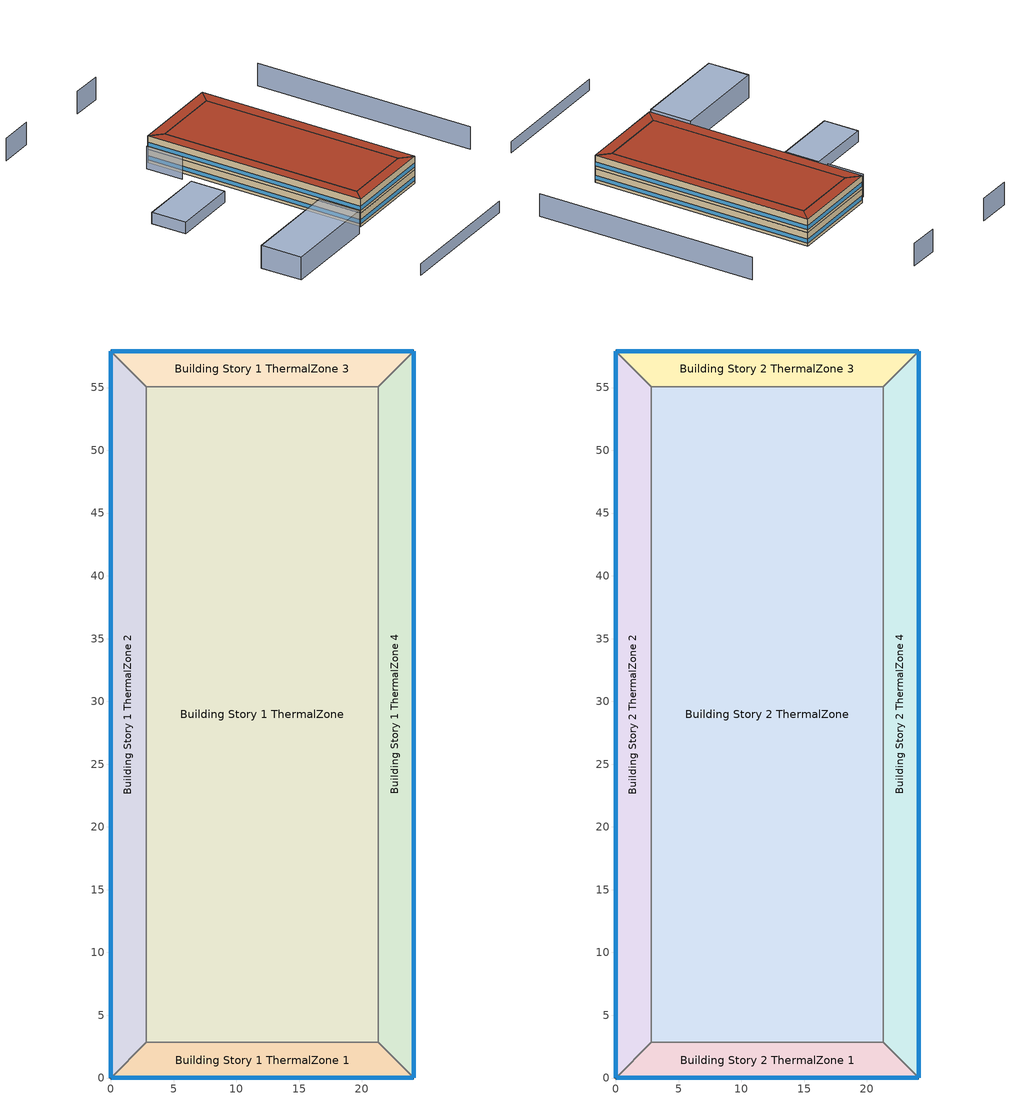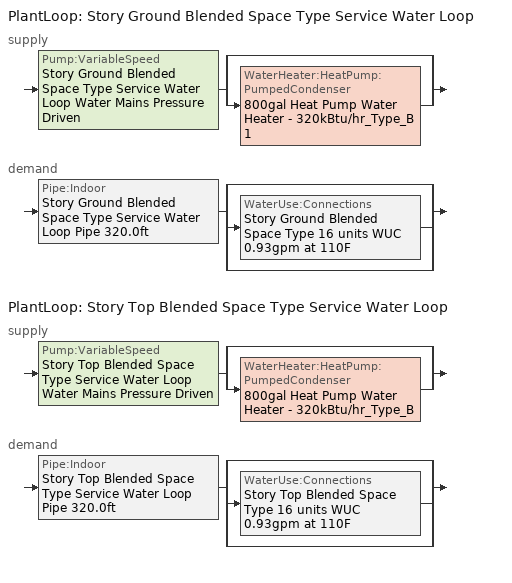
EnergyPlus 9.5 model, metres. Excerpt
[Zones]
Building Story 1 ThermalZone
 floor ground (DEER Carpeted 6in Slab Floor): 21.29,2.83 2.83,2.83 2.83,55.08 21.29,55.08 z0
 wall adiabatic (Typical Interior Wall): 2.83,2.83 21.29,2.83 21.29,55.08 2.83,55.08 2.83,2.83 z0:3.6
 ceiling adiabatic (DEER Carpeted 6in Slab Floor): 21.29,55.08 2.83,55.08 2.83,2.83 21.29,2.83 z3.6
Building Story 1 ThermalZone 1
 floor ground (DEER Carpeted 6in Slab Floor): 24.12,0 0,0 2.83,2.83 21.29,2.83 z0
 wall outside (DEER HiRiseResHtlMtl Exterior Metal Framed Wall R-7.92): 0,0 24.12,0 z0:3.6
 wall adiabatic (Typical Interior Wall): 24.12,0 21.29,2.83 2.83,2.83 0,0 z0:3.6
 window (DEER Metal Framed Window U-1.23 SHGC 0.82): 0.03,0 24.09,0 z0.76:1.84
 ceiling adiabatic (DEER Carpeted 6in Slab Floor): 21.29,2.83 2.83,2.83 0,0 24.12,0 z3.6
Building Story 1 ThermalZone 2
 floor ground (DEER Carpeted 6in Slab Floor): 0,0 0,57.91 2.83,55.08 2.83,2.83 z0
 wall outside (DEER HiRiseResHtlMtl Exterior Metal Framed Wall R-7.92): 0,57.91 0,0 z0:3.6
 wall adiabatic (Typical Interior Wall): 0,0 2.83,2.83 2.83,55.08 0,57.91 z0:3.6
 window (DEER Metal Framed Window U-1.23 SHGC 0.82): 0,57.88 0,0.03 z0.76:1.84
 ceiling adiabatic (DEER Carpeted 6in Slab Floor): 2.83,2.83 2.83,55.08 0,57.91 0,0 z3.6
Building Story 1 ThermalZone 3
 floor ground (DEER Carpeted 6in Slab Floor): 0,57.91 24.12,57.91 21.29,55.08 2.83,55.08 z0
 wall outside (DEER HiRiseResHtlMtl Exterior Metal Framed Wall R-7.92): 24.12,57.91 0,57.91 z0:3.6
 wall adiabatic (Typical Interior Wall): 0,57.91 2.83,55.08 21.29,55.08 24.12,57.91 z0:3.6
 window (DEER Metal Framed Window U-1.23 SHGC 0.82): 24.09,57.91 0.03,57.91 z0.76:1.84
 ceiling adiabatic (DEER Carpeted 6in Slab Floor): 2.83,55.08 21.29,55.08 24.12,57.91 0,57.91 z3.6
Building Story 1 ThermalZone 4
 floor ground (DEER Carpeted 6in Slab Floor): 24.12,57.91 24.12,0 21.29,2.83 21.29,55.08 z0
 wall outside (DEER HiRiseResHtlMtl Exterior Metal Framed Wall R-7.92): 24.12,0 24.12,57.91 z0:3.6
 wall adiabatic (Typical Interior Wall): 24.12,57.91 21.29,55.08 21.29,2.83 24.12,0 z0:3.6
 window (DEER Metal Framed Window U-1.23 SHGC 0.82): 24.12,0.03 24.12,57.88 z0.76:1.84
 ceiling adiabatic (DEER Carpeted 6in Slab Floor): 21.29,55.08 21.29,2.83 24.12,0 24.12,57.91 z3.6
Building Story 2 ThermalZone
 floor adiabatic (DEER Carpeted 6in Slab Floor): 21.29,2.83 2.83,2.83 2.83,55.08 21.29,55.08 z3.6
 wall adiabatic (Typical Interior Wall): 2.83,2.83 21.29,2.83 21.29,55.08 2.83,55.08 2.83,2.83 z3.6:7.2
 roof outside (DEER HiRiseResHtlMtl Exterior Mass Roof R-15.17): 21.29,55.08 2.83,55.08 2.83,2.83 21.29,2.83 z7.2
Building Story 2 ThermalZone 1
 floor adiabatic (DEER Carpeted 6in Slab Floor): 24.12,0 0,0 2.83,2.83 21.29,2.83 z3.6
 wall outside (DEER HiRiseResHtlMtl Exterior Metal Framed Wall R-7.92): 0,0 24.12,0 z3.6:7.2
 wall adiabatic (Typical Interior Wall): 24.12,0 21.29,2.83 2.83,2.83 0,0 z3.6:7.2
 window (DEER Metal Framed Window U-1.23 SHGC 0.82): 0.03,0 24.09,0 z4.36:5.44
 roof outside (DEER HiRiseResHtlMtl Exterior Mass Roof R-15.17): 21.29,2.83 2.83,2.83 0,0 24.12,0 z7.2
Building Story 2 ThermalZone 2
 floor adiabatic (DEER Carpeted 6in Slab Floor): 0,0 0,57.91 2.83,55.08 2.83,2.83 z3.6
 wall outside (DEER HiRiseResHtlMtl Exterior Metal Framed Wall R-7.92): 0,57.91 0,0 z3.6:7.2
 wall adiabatic (Typical Interior Wall): 0,0 2.83,2.83 2.83,55.08 0,57.91 z3.6:7.2
 window (DEER Metal Framed Window U-1.23 SHGC 0.82): 0,57.88 0,0.03 z4.36:5.44
 roof outside (DEER HiRiseResHtlMtl Exterior Mass Roof R-15.17): 2.83,2.83 2.83,55.08 0,57.91 0,0 z7.2
Building Story 2 ThermalZone 3
 floor adiabatic (DEER Carpeted 6in Slab Floor): 0,57.91 24.12,57.91 21.29,55.08 2.83,55.08 z3.6
 wall outside (DEER HiRiseResHtlMtl Exterior Metal Framed Wall R-7.92): 24.12,57.91 0,57.91 z3.6:7.2
 wall adiabatic (Typical Interior Wall): 0,57.91 2.83,55.08 21.29,55.08 24.12,57.91 z3.6:7.2
 window (DEER Metal Framed Window U-1.23 SHGC 0.82): 24.09,57.91 0.03,57.91 z4.36:5.44
 roof outside (DEER HiRiseResHtlMtl Exterior Mass Roof R-15.17): 2.83,55.08 21.29,55.08 24.12,57.91 0,57.91 z7.2
Building Story 2 ThermalZone 4
 floor adiabatic (DEER Carpeted 6in Slab Floor): 24.12,57.91 24.12,0 21.29,2.83 21.29,55.08 z3.6
 wall outside (DEER HiRiseResHtlMtl Exterior Metal Framed Wall R-7.92): 24.12,0 24.12,57.91 z3.6:7.2
 wall adiabatic (Typical Interior Wall): 24.12,57.91 21.29,55.08 21.29,2.83 24.12,0 z3.6:7.2
 window (DEER Metal Framed Window U-1.23 SHGC 0.82): 24.12,0.03 24.12,57.88 z4.36:5.44
 roof outside (DEER HiRiseResHtlMtl Exterior Mass Roof R-15.17): 21.29,55.08 21.29,2.83 24.12,0 24.12,57.91 z7.2
shading: 11.22,84.08 19.18,83.83 / 44.6,55.3 44.6,-2.52 / -2.49,47.02 -2.49,56.67 / -16.44,86.51 -7.49,86.51 / -2.98,-1.48 -2.98,9.4 / -2.98,9.4 -28.84,9.4 / -28.84,9.4 -28.84,-1.48 / -28.84,-1.48 -2.98,-1.48 z0:6; 22.39,-24 -12.39,-24 / -6.71,32.91 -6.71,42.07 / -6.71,42.07 -24.12,42.07 / -24.12,42.07 -24.12,32.91 / -24.12,32.91 -6.71,32.91 z0:3; -2.98,9.4 -2.98,-1.48 -28.84,-1.48 -28.84,9.4 z0; -28.84,9.4 -28.84,-1.48 -2.98,-1.48 -2.98,9.4 z6; -24.12,42.07 -24.12,32.91 -6.71,32.91 -6.71,42.07 z3; -6.71,42.07 -6.71,32.91 -24.12,32.91 -24.12,42.07 z0
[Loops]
PlantLoop 'Story Ground Blended Space Type Service Water Loop'
 supply: Pump:VariableSpeed 'Story Ground Blended Space Type Service Water Loop Water Mains Pressure Driven' > split
  | bypass
  | WaterHeater:HeatPump:PumpedCondenser '800gal Heat Pump Water Heater - 320kBtu/hr_Type_B 1'
 demand: Pipe:Indoor 'Story Ground Blended Space Type Service Water Loop Pipe 320.0ft' > split
  | bypass
  | WaterUse:Connections 'Story Ground Blended Space Type 16 units WUC 0.93gpm at 110F'
  | bypass
PlantLoop 'Story Top Blended Space Type Service Water Loop'
 supply: Pump:VariableSpeed 'Story Top Blended Space Type Service Water Loop Water Mains Pressure Driven' > split
  | bypass
  | WaterHeater:HeatPump:PumpedCondenser '800gal Heat Pump Water Heater - 320kBtu/hr_Type_B'
 demand: Pipe:Indoor 'Story Top Blended Space Type Service Water Loop Pipe 320.0ft' > split
  | bypass
  | WaterUse:Connections 'Story Top Blended Space Type 16 units WUC 0.93gpm at 110F'
  | bypass
[Building]
Keelson Ln 17301-b: Terrain=City
[Site:Location]
Long Beach Daugherty Fld_CA_USA: Latitude {deg}=33.7104; Longitude {deg}=-117.991; Time Zone {hr}=-8; Elevation {m}=8
[Site:GroundTemperature:FCfactorMethod]
18.1, 13.6, 12.6, 12.5, 13.9, 13.8, 13.9, 16.8, 19.4, 21, 20, 20.6
[Site:WaterMainsTemperature]
Calculation Method=Correlation; Annual Average Outdoor Air Temperature {C}=17.475; Maximum Difference In Monthly Average Outdoor Air Temperatures {deltaC}=8.8
[SizingPeriod:DesignDay] Day of Month=21; Dry-Bulb Temperature Range Modifier Type=DefaultMultipliers; Humidity Condition Type=Wetbulb; Barometric Pressure {Pa}=101229; Rain Indicator=No; Snow Indicator=No; Daylight Saving Time Indicator=No
Name | Month | Day Type | Maximum Dry-Bulb Temperature {C} | Daily Dry-Bulb Temperature Range {deltaC} | Wetbulb or DewPoint at Maximum Dry-Bulb {C} | Wind Speed {m/s} | Wind Direction {deg} | Solar Model Indicator | ASHRAE Clear Sky Optical Depth for Beam Irradiance (taub) | ASHRAE Clear Sky Optical Depth for Diffuse Irradiance (taud) | Sky Clearness
Long Beach Daugherty Fld Ann Clg .4% Condns DB=>MWB 1 | 8 | SummerDesignDay | 32.9 | 9.5 | 20 | 4.1 | 280 | ASHRAETau | 0.45 | 2.074
Long Beach Daugherty Fld Ann Clg .4% Condns WB=>MDB 1 | 8 | SummerDesignDay | 28.8 | 9.5 | 22.5 | 4.1 | 280 | ASHRAETau | 0.45 | 2.074
Long Beach Daugherty Fld Ann Htg 99.6% Condns DB 1 | 12 | WinterDesignDay | 5.1 | 0 | 5.1 | 1.2 | 300 | ASHRAEClearSky |  |  | 0
[Material] Thermal Absorptance=0.9; Solar Absorptance=0.7
Name | Roughness | Thickness {m} | Conductivity {W/m-K} | Density {kg/m3} | Specific Heat {J/kg-K} | Visible Absorptance
25mm Stucco | Smooth | 0.0254 | 0.72 | 1856 | 840 | 0.7
5/8 in. Gypsum Board | MediumSmooth | 0.0159 | 0.16 | 800 | 1090 | 0.7
6 in. Normalweight Concrete Floor | MediumRough | 0.1524 | 2.31 | 2322 | 832 | 0.7
Copper pipe 0.75in type L; Copper pipe 0.75in type L 1 | Smooth | 0.001143 | 386 | 8906.27 | 385.1856 | 0.7
G01 13mm gypsum board | Smooth | 0.0127 | 0.160031 | 800.001 | 1090.73 | 0.5
Metal Roof Surface | Smooth | 0.0008 | 45.28 | 7824 | 500 | 0.7
Roof Membrane | VeryRough | 0.0095 | 0.16 | 1121.29 | 1460 | 0.7
Std Wood 6inch 1; Std Wood 6inch 2 | MediumSmooth | 0.15 | 0.12 | 540 | 1210 | 0.7
[Material:NoMass] Roughness=Smooth; Thermal Absorptance=0.9; Solar Absorptance=0.7
Name | Thermal Resistance {m2-K/W} | Visible Absorptance
Typical Carpet Pad | 0.21648 | 0.8
Typical Insulation | 0.0282222 | 0.7
Typical Insulation R-14.67 | 2.58305 | 0.7
Typical Insulation R-6.43 | 1.13152 | 0.7
[WindowMaterial:SimpleGlazingSystem]
Simple Glazing U-1.23 SHGC 0.82: U-Factor {W/m2-K}=7; Solar Heat Gain Coefficient=0.82; Visible Transmittance=0.25
[Construction]
DEER Carpeted 6in Slab Floor: Typical Insulation, 6 in. Normalweight Concrete Floor, Typical Carpet Pad
DEER HiRiseResHtlMtl Exterior Mass Roof R-15.17: Roof Membrane, Typical Insulation R-14.67, Metal Roof Surface
DEER HiRiseResHtlMtl Exterior Metal Framed Wall R-7.92: 25mm Stucco, 5/8 in. Gypsum Board, Typical Insulation R-6.43, 5/8 in. Gypsum Board
DEER Metal Framed Window U-1.23 SHGC 0.82: Simple Glazing U-1.23 SHGC 0.82
InteriorFurnishings 1: Std Wood 6inch 1
InteriorFurnishings 2: Std Wood 6inch 2
Typical Interior Wall: G01 13mm gypsum board, G01 13mm gypsum board
Uninsulated copper pipe 0.75in type L: Copper pipe 0.75in type L
Uninsulated copper pipe 0.75in type L 1: Copper pipe 0.75in type L 1
[Zone] Multiplier=1; Part of Total Floor Area=Yes
Building Story 1 ThermalZone; Building Story 1 ThermalZone 1; Building Story 1 ThermalZone 2; Building Story 1 ThermalZone 3; Building Story 1 ThermalZone 4; Building Story 2 ThermalZone; Building Story 2 ThermalZone 1; Building Story 2 ThermalZone 2; Building Story 2 ThermalZone 3; Building Story 2 ThermalZone 4
[InternalMass]
Name | Construction | Zone or ZoneList | Surface Area {m2}
Building Story 1 Space Mass | InteriorFurnishings 2 | Building Story 1 ThermalZone | 1929.23
Building Story 1 Space 1 Mass | InteriorFurnishings 2 | Building Story 1 ThermalZone 1 | 120.428
Building Story 1 Space 2 Mass | InteriorFurnishings 2 | Building Story 1 ThermalZone 2 | 311.588
Building Story 1 Space 3 Mass | InteriorFurnishings 2 | Building Story 1 ThermalZone 3 | 120.428
Building Story 1 Space 4 Mass | InteriorFurnishings 2 | Building Story 1 ThermalZone 4 | 311.588
Building Story 2 Space Mass | InteriorFurnishings 2 | Building Story 2 ThermalZone | 1929.23
Building Story 2 Space 1 Mass | InteriorFurnishings 2 | Building Story 2 ThermalZone 1 | 120.428
Building Story 2 Space 2 Mass | InteriorFurnishings 2 | Building Story 2 ThermalZone 2 | 311.588
Building Story 2 Space 3 Mass | InteriorFurnishings 2 | Building Story 2 ThermalZone 3 | 120.428
Building Story 2 Space 4 Mass | InteriorFurnishings 2 | Building Story 2 ThermalZone 4 | 311.588
Building Story 1 Space 1 MFm ResLiving A  - Story Ground Mass; Building Story 1 Space 1 MFm ResLiving C  - Story Ground Mass | InteriorFurnishings 1 | Building Story 1 ThermalZone 1 | 13.0933
Building Story 1 Space 2 MFm ResLiving A  - Story Ground Mass; Building Story 1 Space 2 MFm ResLiving C  - Story Ground Mass | InteriorFurnishings 1 | Building Story 1 ThermalZone 2 | 33.8766
Building Story 1 Space 3 MFm ResLiving A  - Story Ground Mass; Building Story 1 Space 3 MFm ResLiving C  - Story Ground Mass | InteriorFurnishings 1 | Building Story 1 ThermalZone 3 | 13.0932
Building Story 1 Space 4 MFm ResLiving A  - Story Ground Mass; Building Story 1 Space 4 MFm ResLiving C  - Story Ground Mass | InteriorFurnishings 1 | Building Story 1 ThermalZone 4 | 33.8766
Building Story 1 Space MFm ResLiving A  - Story Ground Mass; Building Story 1 Space MFm ResLiving C  - Story Ground Mass | InteriorFurnishings 1 | Building Story 1 ThermalZone | 209.751
Building Story 1 Space 1 MFm ResLiving A end_a - Story Ground Mass; Building Story 1 Space 1 MFm ResLiving C end_a - Story Ground Mass | InteriorFurnishings 1 | Building Story 1 ThermalZone 1 | 1.7978
Building Story 1 Space 2 MFm ResLiving A end_a - Story Ground Mass; Building Story 1 Space 2 MFm ResLiving C end_a - Story Ground Mass | InteriorFurnishings 1 | Building Story 1 ThermalZone 2 | 4.65149
Building Story 1 Space 3 MFm ResLiving A end_a - Story Ground Mass; Building Story 1 Space 3 MFm ResLiving C end_a - Story Ground Mass | InteriorFurnishings 1 | Building Story 1 ThermalZone 3 | 1.79779
Building Story 1 Space 4 MFm ResLiving A end_a - Story Ground Mass; Building Story 1 Space 4 MFm ResLiving C end_a - Story Ground Mass | InteriorFurnishings 1 | Building Story 1 ThermalZone 4 | 4.65149
Building Story 1 Space MFm ResLiving A end_a - Story Ground Mass; Building Story 1 Space MFm ResLiving C end_a - Story Ground Mass | InteriorFurnishings 1 | Building Story 1 ThermalZone | 28.8002
Building Story 1 Space 1 MFm ResLiving B  - Story Ground Mass | InteriorFurnishings 1 | Building Story 1 ThermalZone 1 | 64.3824
Building Story 1 Space 2 MFm ResLiving B  - Story Ground Mass | InteriorFurnishings 1 | Building Story 1 ThermalZone 2 | 166.578
Building Story 1 Space 3 MFm ResLiving B  - Story Ground Mass | InteriorFurnishings 1 | Building Story 1 ThermalZone 3 | 64.382
Building Story 1 Space 4 MFm ResLiving B  - Story Ground Mass | InteriorFurnishings 1 | Building Story 1 ThermalZone 4 | 166.578
Building Story 1 Space MFm ResLiving B  - Story Ground Mass | InteriorFurnishings 1 | Building Story 1 ThermalZone | 1031.39
Building Story 1 Space 1 MFm ResLiving B end_a - Story Ground Mass | InteriorFurnishings 1 | Building Story 1 ThermalZone 1 | 8.84013
Building Story 1 Space 2 MFm ResLiving B end_a - Story Ground Mass | InteriorFurnishings 1 | Building Story 1 ThermalZone 2 | 22.8723
Building Story 1 Space 3 MFm ResLiving B end_a - Story Ground Mass | InteriorFurnishings 1 | Building Story 1 ThermalZone 3 | 8.84008
Building Story 1 Space 4 MFm ResLiving B end_a - Story Ground Mass | InteriorFurnishings 1 | Building Story 1 ThermalZone 4 | 22.8723
Building Story 1 Space MFm ResLiving B end_a - Story Ground Mass | InteriorFurnishings 1 | Building Story 1 ThermalZone | 141.616
Building Story 2 Space 2 MFm ResLiving A  - Story Top Mass; Building Story 2 Space 2 MFm ResLiving C  - Story Top Mass | InteriorFurnishings 1 | Building Story 2 ThermalZone 2 | 35.7424
Building Story 2 Space MFm ResLiving A  - Story Top Mass; Building Story 2 Space MFm ResLiving C  - Story Top Mass | InteriorFurnishings 1 | Building Story 2 ThermalZone | 221.303
Building Story 2 Space 1 MFm ResLiving A  - Story Top Mass; Building Story 2 Space 1 MFm ResLiving C  - Story Top Mass | InteriorFurnishings 1 | Building Story 2 ThermalZone 1 | 13.8144
Building Story 2 Space 3 MFm ResLiving A  - Story Top Mass; Building Story 2 Space 3 MFm ResLiving C  - Story Top Mass | InteriorFurnishings 1 | Building Story 2 ThermalZone 3 | 13.8143
Building Story 2 Space 4 MFm ResLiving A  - Story Top Mass; Building Story 2 Space 4 MFm ResLiving C  - Story Top Mass | InteriorFurnishings 1 | Building Story 2 ThermalZone 4 | 35.7424
Building Story 2 Space 2 MFm ResLiving A end_a - Story Top Mass; Building Story 2 Space 2 MFm ResLiving A end_b - Story Top Mass; Building Story 2 Space 2 MFm ResLiving C end_a - Story Top Mass; Building Story 2 Space 2 MFm ResLiving C end_b - Story Top Mass | InteriorFurnishings 1 | Building Story 2 ThermalZone 2 | 4.65149
Building Story 2 Space MFm ResLiving A end_a - Story Top Mass; Building Story 2 Space MFm ResLiving A end_b - Story Top Mass; Building Story 2 Space MFm ResLiving C end_a - Story Top Mass; Building Story 2 Space MFm ResLiving C end_b - Story Top Mass | InteriorFurnishings 1 | Building Story 2 ThermalZone | 28.8002
Building Story 2 Space 1 MFm ResLiving A end_a - Story Top Mass; Building Story 2 Space 1 MFm ResLiving A end_b - Story Top Mass; Building Story 2 Space 1 MFm ResLiving C end_a - Story Top Mass; Building Story 2 Space 1 MFm ResLiving C end_b - Story Top Mass | InteriorFurnishings 1 | Building Story 2 ThermalZone 1 | 1.7978
Building Story 2 Space 3 MFm ResLiving A end_a - Story Top Mass; Building Story 2 Space 3 MFm ResLiving A end_b - Story Top Mass; Building Story 2 Space 3 MFm ResLiving C end_a - Story Top Mass; Building Story 2 Space 3 MFm ResLiving C end_b - Story Top Mass | InteriorFurnishings 1 | Building Story 2 ThermalZone 3 | 1.79779
Building Story 2 Space 4 MFm ResLiving A end_a - Story Top Mass; Building Story 2 Space 4 MFm ResLiving A end_b - Story Top Mass; Building Story 2 Space 4 MFm ResLiving C end_a - Story Top Mass; Building Story 2 Space 4 MFm ResLiving C end_b - Story Top Mass | InteriorFurnishings 1 | Building Story 2 ThermalZone 4 | 4.65149
Building Story 2 Space 2 MFm ResLiving B  - Story Top Mass | InteriorFurnishings 1 | Building Story 2 ThermalZone 2 | 175.752
Building Story 2 Space MFm ResLiving B  - Story Top Mass | InteriorFurnishings 1 | Building Story 2 ThermalZone | 1088.19
Building Story 2 Space 1 MFm ResLiving B  - Story Top Mass | InteriorFurnishings 1 | Building Story 2 ThermalZone 1 | 67.9282
Building Story 2 Space 3 MFm ResLiving B  - Story Top Mass | InteriorFurnishings 1 | Building Story 2 ThermalZone 3 | 67.9278
Building Story 2 Space 4 MFm ResLiving B  - Story Top Mass | InteriorFurnishings 1 | Building Story 2 ThermalZone 4 | 175.752
Building Story 2 Space 2 MFm ResLiving B end_a - Story Top Mass; Building Story 2 Space 2 MFm ResLiving B end_b - Story Top Mass | InteriorFurnishings 1 | Building Story 2 ThermalZone 2 | 22.8723
Building Story 2 Space MFm ResLiving B end_a - Story Top Mass; Building Story 2 Space MFm ResLiving B end_b - Story Top Mass | InteriorFurnishings 1 | Building Story 2 ThermalZone | 141.616
Building Story 2 Space 1 MFm ResLiving B end_a - Story Top Mass; Building Story 2 Space 1 MFm ResLiving B end_b - Story Top Mass | InteriorFurnishings 1 | Building Story 2 ThermalZone 1 | 8.84013
Building Story 2 Space 3 MFm ResLiving B end_a - Story Top Mass; Building Story 2 Space 3 MFm ResLiving B end_b - Story Top Mass | InteriorFurnishings 1 | Building Story 2 ThermalZone 3 | 8.84008
Building Story 2 Space 4 MFm ResLiving B end_a - Story Top Mass; Building Story 2 Space 4 MFm ResLiving B end_b - Story Top Mass | InteriorFurnishings 1 | Building Story 2 ThermalZone 4 | 22.8723
[ZoneControl:Thermostat] Temperature Difference Between Cutout And Setpoint {deltaC}=0
Name | Zone or ZoneList | Control Type Schedule | Control 1
Building Story 1 ThermalZone Thermostat | Building Story 1 ThermalZone | Building Story 1 ThermalZone Thermostat Schedule | Story Ground Blended Space Type Thermostat
Building Story 1 ThermalZone 1 Thermostat | Building Story 1 ThermalZone 1 | Building Story 1 ThermalZone 1 Thermostat Schedule | Story Ground Blended Space Type Thermostat 1
Building Story 1 ThermalZone 2 Thermostat | Building Story 1 ThermalZone 2 | Building Story 1 ThermalZone 2 Thermostat Schedule | Story Ground Blended Space Type Thermostat 2
Building Story 1 ThermalZone 3 Thermostat | Building Story 1 ThermalZone 3 | Building Story 1 ThermalZone 3 Thermostat Schedule | Story Ground Blended Space Type Thermostat 3
Building Story 1 ThermalZone 4 Thermostat | Building Story 1 ThermalZone 4 | Building Story 1 ThermalZone 4 Thermostat Schedule | Story Ground Blended Space Type Thermostat 4
Building Story 2 ThermalZone Thermostat | Building Story 2 ThermalZone | Building Story 2 ThermalZone Thermostat Schedule | Story Top Blended Space Type Thermostat
Building Story 2 ThermalZone 1 Thermostat | Building Story 2 ThermalZone 1 | Building Story 2 ThermalZone 1 Thermostat Schedule | Story Top Blended Space Type Thermostat 1
Building Story 2 ThermalZone 2 Thermostat | Building Story 2 ThermalZone 2 | Building Story 2 ThermalZone 2 Thermostat Schedule | Story Top Blended Space Type Thermostat 2
Building Story 2 ThermalZone 3 Thermostat | Building Story 2 ThermalZone 3 | Building Story 2 ThermalZone 3 Thermostat Schedule | Story Top Blended Space Type Thermostat 3
Building Story 2 ThermalZone 4 Thermostat | Building Story 2 ThermalZone 4 | Building Story 2 ThermalZone 4 Thermostat Schedule | Story Top Blended Space Type Thermostat 4
[ThermostatSetpoint:DualSetpoint] Heating Setpoint Temperature Schedule=D_MFm_All_HTemp_Yr 1 adjusted by 2 F; Cooling Setpoint Temperature Schedule=D_MFm_All_CTemp_Yr 1 adjusted by 0 F
Story Ground Blended Space Type Thermostat; Story Ground Blended Space Type Thermostat 1; Story Ground Blended Space Type Thermostat 2; Story Ground Blended Space Type Thermostat 3; Story Ground Blended Space Type Thermostat 4; Story Top Blended Space Type Thermostat; Story Top Blended Space Type Thermostat 1; Story Top Blended Space Type Thermostat 2; Story Top Blended Space Type Thermostat 3; Story Top Blended Space Type Thermostat 4
[ZoneHVAC:Baseboard:Convective:Electric] Availability Schedule=Always On Discrete; Heating Design Capacity {W}=Autosize; Efficiency=1
Building Story 1 ThermalZone Electric Baseboard; Building Story 1 ThermalZone 1 Electric Baseboard; Building Story 1 ThermalZone 2 Electric Baseboard; Building Story 1 ThermalZone 3 Electric Baseboard; Building Story 1 ThermalZone 4 Electric Baseboard; Building Story 2 ThermalZone Electric Baseboard; Building Story 2 ThermalZone 1 Electric Baseboard; Building Story 2 ThermalZone 2 Electric Baseboard; Building Story 2 ThermalZone 3 Electric Baseboard; Building Story 2 ThermalZone 4 Electric Baseboard
[WaterHeater:HeatPump:PumpedCondenser] Dead Band Temperature Difference {deltaC}=3.89; Condenser Water Flow Rate {m3/s}=Autosize; Evaporator Air Flow Rate {m3/s}=0.0854225; Inlet Air Configuration=ZoneAirOnly; Inlet Air Zone=Building Story 1 ThermalZone; Minimum Inlet Air Temperature for Compressor Operation {C}=10; Maximum Inlet Air Temperature for Compressor Operation {C}=94; Compressor Location=Zone; Fan Placement=DrawThrough; On Cycle Parasitic Electric Load {W}=0; Off Cycle Parasitic Electric Load {W}=0; Parasitic Heat Rejection Location=Outdoors
Name | Compressor Setpoint Temperature Schedule | Tank | DX Coil | Fan
800gal Heat Pump Water Heater - 320kBtu/hr_Type_B | WaterHeatPump_setpoint_53C | 800gal Heat Pump Water Heater - 320kBtu/hr Tank | 800gal Heat Pump Water Heater - 320kBtu/hr Coil | 800gal Heat Pump Water Heater - 320kBtu/hr Fan
800gal Heat Pump Water Heater - 320kBtu/hr_Type_B 1 | WaterHeatPump_setpoint_53C 1 | 800gal Heat Pump Water Heater - 320kBtu/hr Tank 1 | 800gal Heat Pump Water Heater - 320kBtu/hr Coil 1 | 800gal Heat Pump Water Heater - 320kBtu/hr Fan 1
[WaterHeater:Mixed] Tank Volume {m3}=2.7255; Deadband Temperature Difference {deltaC}=3.89; Maximum Temperature Limit {C}=75.3333; Heater Control Type=Cycle; Heater Maximum Capacity {W}=93782.7; Heater Ignition Minimum Flow Rate {m3/s}=0; Heater Ignition Delay {s}=0; Heater Fuel Type=Electricity; Heater Thermal Efficiency=1; Off Cycle Parasitic Fuel Consumption Rate {W}=0; Off Cycle Parasitic Fuel Type=Electricity; Off Cycle Parasitic Heat Fraction to Tank=0.8; On Cycle Parasitic Fuel Consumption Rate {W}=0; On Cycle Parasitic Fuel Type=Electricity; On Cycle Parasitic Heat Fraction to Tank=0; Ambient Temperature Indicator=Zone; Ambient Temperature Zone=Building Story 1 ThermalZone; Off Cycle Loss Coefficient to Ambient Temperature {W/K}=6; Off Cycle Loss Fraction to Zone=1; On Cycle Loss Coefficient to Ambient Temperature {W/K}=6; On Cycle Loss Fraction to Zone=1; Use Side Effectiveness=1; Source Side Effectiveness=1; Use Side Design Flow Rate {m3/s}=Autosize; Source Side Design Flow Rate {m3/s}=Autosize; Indirect Water Heating Recovery Time {hr}=1.5; Source Side Flow Control Mode=IndirectHeatPrimarySetpoint
Name | Setpoint Temperature Schedule
800gal Heat Pump Water Heater - 320kBtu/hr Tank | WaterHeaterMixed_setpoint_43C
800gal Heat Pump Water Heater - 320kBtu/hr Tank 1 | WaterHeaterMixed_setpoint_43C 1
[Coil:WaterHeating:AirToWaterHeatPump:Pumped] Rated Heating Capacity {W}=93782.7; Rated COP {W/W}=4; Rated Sensible Heat Ratio=0.88; Rated Evaporator Inlet Air Dry-Bulb Temperature {C}=19.7222; Rated Evaporator Inlet Air Wet-Bulb Temperature {C}=13.57; Rated Condenser Inlet Water Temperature {C}=55.72; Rated Evaporator Air Flow Rate {m3/s}=Autosize; Rated Condenser Water Flow Rate {m3/s}=Autosize; Evaporator Fan Power Included in Rated COP=Yes; Condenser Pump Power Included in Rated COP=No; Condenser Pump Heat Included in Rated Heating Capacity and Rated COP=No; Condenser Water Pump Power {W}=150; Fraction of Condenser Pump Heat to Water=0.1; Crankcase Heater Capacity {W}=100; Maximum Ambient Temperature for Crankcase Heater Operation {C}=0; Evaporator Air Temperature Type for Curve Objects=WetBulbTemperature
Name | Heating Capacity Function of Temperature Curve | Heating Capacity Function of Air Flow Fraction Curve | Heating Capacity Function of Water Flow Fraction Curve | Heating COP Function of Temperature Curve | Heating COP Function of Air Flow Fraction Curve | Heating COP Function of Water Flow Fraction Curve | Part Load Fraction Correlation Curve
800gal Heat Pump Water Heater - 320kBtu/hr Coil | HPWH-Cap-fT | Curve Quadratic 6 | Curve Quadratic 7 | HPWH-COP-fT | Curve Quadratic 8 | Curve Quadratic 9 | Curve Quadratic 10
800gal Heat Pump Water Heater - 320kBtu/hr Coil 1 | HPWH-Cap-fT 1 | Curve Quadratic 16 | Curve Quadratic 17 | HPWH-COP-fT 1 | Curve Quadratic 18 | Curve Quadratic 19 | Curve Quadratic 20
[Fan:OnOff] Availability Schedule=Always On Discrete; Fan Total Efficiency=0.663995; Pressure Rise {Pa}=65; Maximum Flow Rate {m3/s}=0.0854225; Motor Efficiency=1; Motor In Airstream Fraction=1
Name | Fan Power Ratio Function of Speed Ratio Curve | Fan Efficiency Ratio Function of Speed Ratio Curve
800gal Heat Pump Water Heater - 320kBtu/hr Fan | Fan On Off Power Curve | Fan On Off Efficiency Curve
800gal Heat Pump Water Heater - 320kBtu/hr Fan 1 | Fan On Off Power Curve 1 | Fan On Off Efficiency Curve 1
[Zone equipment]
Building Story 1 ThermalZone: Building Story 1 ThermalZone Electric Baseboard, 800gal Heat Pump Water Heater - 320kBtu/hr_Type_B, 800gal Heat Pump Water Heater - 320kBtu/hr_Type_B 1
Building Story 1 ThermalZone 1: Building Story 1 ThermalZone 1 Electric Baseboard
Building Story 1 ThermalZone 2: Building Story 1 ThermalZone 2 Electric Baseboard
Building Story 1 ThermalZone 3: Building Story 1 ThermalZone 3 Electric Baseboard
Building Story 1 ThermalZone 4: Building Story 1 ThermalZone 4 Electric Baseboard
Building Story 2 ThermalZone: Building Story 2 ThermalZone Electric Baseboard
Building Story 2 ThermalZone 1: Building Story 2 ThermalZone 1 Electric Baseboard
Building Story 2 ThermalZone 2: Building Story 2 ThermalZone 2 Electric Baseboard
Building Story 2 ThermalZone 3: Building Story 2 ThermalZone 3 Electric Baseboard
Building Story 2 ThermalZone 4: Building Story 2 ThermalZone 4 Electric Baseboard
[Sizing:Zone] Zone Cooling Design Supply Air Temperature Input Method=SupplyAirTemperature; Zone Cooling Design Supply Air Temperature {C}=14; Zone Cooling Design Supply Air Temperature Difference {deltaC}=11.11; Zone Heating Design Supply Air Temperature Input Method=SupplyAirTemperature; Zone Heating Design Supply Air Temperature {C}=40; Zone Heating Design Supply Air Temperature Difference {deltaC}=11.11; Zone Cooling Design Supply Air Humidity Ratio {kgWater/kgDryAir}=0.0085; Zone Heating Design Supply Air Humidity Ratio {kgWater/kgDryAir}=0.008; Cooling Design Air Flow Method=DesignDay; Cooling Design Air Flow Rate {m3/s}=0; Cooling Minimum Air Flow per Zone Floor Area {m3/s-m2}=0.000762; Cooling Minimum Air Flow {m3/s}=0; Cooling Minimum Air Flow Fraction=0; Heating Design Air Flow Method=DesignDay; Heating Design Air Flow Rate {m3/s}=0; Heating Maximum Air Flow per Zone Floor Area {m3/s-m2}=0.002032; Heating Maximum Air Flow {m3/s}=0.141576; Heating Maximum Air Flow Fraction=0.3; Account for Dedicated Outdoor Air System=No
Name | Design Specification Outdoor Air Object
Building Story 1 ThermalZone; Building Story 1 ThermalZone 1; Building Story 1 ThermalZone 2; Building Story 1 ThermalZone 3; Building Story 1 ThermalZone 4 | Blended OA
Building Story 2 ThermalZone; Building Story 2 ThermalZone 1; Building Story 2 ThermalZone 2; Building Story 2 ThermalZone 3; Building Story 2 ThermalZone 4 | Blended OA 1
[DesignSpecification:OutdoorAir] Outdoor Air Method=Sum; Outdoor Air Flow per Zone {m3/s}=0; Outdoor Air Flow Air Changes per Hour {1/hr}=0
Name | Outdoor Air Flow per Person {m3/s-person} | Outdoor Air Flow per Zone Floor Area {m3/s-m2}
Blended OA | 0.0118735 | 3.67492e-05
Blended OA 1 | 0.0169901 | 0
[PlantLoop] Fluid Type=Water; Maximum Loop Temperature {C}=60; Minimum Loop Temperature {C}=10; Maximum Loop Flow Rate {m3/s}=Autosize; Minimum Loop Flow Rate {m3/s}=0; Plant Loop Volume {m3}=Autocalculate; Load Distribution Scheme=Optimal; Plant Loop Demand Calculation Scheme=SingleSetpoint
Name | Plant Equipment Operation Scheme
Story Ground Blended Space Type Service Water Loop | Story Ground Blended Space Type Service Water Loop Operation Schemes
Story Top Blended Space Type Service Water Loop | Story Top Blended Space Type Service Water Loop Operation Schemes
[Sizing:Plant] Loop Type=Heating; Design Loop Exit Temperature {C}=55.3333; Loop Design Temperature Difference {deltaC}=11; Sizing Option=NonCoincident; Zone Timesteps in Averaging Window=1; Coincident Sizing Factor Mode=None
Story Ground Blended Space Type Service Water Loop; Story Top Blended Space Type Service Water Loop
[Pump:VariableSpeed] Design Maximum Flow Rate {m3/s}=Autosize; Design Pump Head {Pa}=0.001; Design Power Consumption {W}=Autosize; Motor Efficiency=0.79; Fraction of Motor Inefficiencies to Fluid Stream=0; Coefficient 1 of the Part Load Performance Curve=0; Coefficient 2 of the Part Load Performance Curve=3.2485; Coefficient 3 of the Part Load Performance Curve=-4.7443; Coefficient 4 of the Part Load Performance Curve=2.5294; Design Minimum Flow Rate {m3/s}=0; Pump Control Type=Intermittent; Skin Loss Radiative Fraction=0.5; Design Power Sizing Method=PowerPerFlowPerPressure; Design Electric Power per Unit Flow Rate {W/(m3/s)}=348701.1; Design Shaft Power per Unit Flow Rate per Unit Head {W/((m3/s)-Pa)}=1.28205; Design Minimum Flow Rate Fraction=0
Story Ground Blended Space Type Service Water Loop Water Mains Pressure Driven; Story Top Blended Space Type Service Water Loop Water Mains Pressure Driven
[SetpointManager:Scheduled] Control Variable=Temperature
Name | Schedule | Setpoint Node or NodeList
Service hot water setpoint manager | DHW_supply_setpoint_45C 1 | Story Ground Blended Space Type Service Water Loop Supply Outlet Node
Service hot water setpoint manager 1 | DHW_supply_setpoint_45C | Story Top Blended Space Type Service Water Loop Supply Outlet Node
[Pipe:Indoor] Environment Type=Schedule; Pipe Inside Diameter {m}=0.019939; Pipe Length {m}=97.536
Name | Construction | Ambient Temperature Schedule | Ambient Air Velocity Schedule
Story Ground Blended Space Type Service Water Loop Pipe 320.0ft | Uninsulated copper pipe 0.75in type L | Story Ground Blended Space Type Service Water Loop Piping Air Temp - 70F | Story Ground Blended Space Type Service Water Loop Piping Air Velocity - 0.67mph
Story Top Blended Space Type Service Water Loop Pipe 320.0ft | Uninsulated copper pipe 0.75in type L 1 | Story Top Blended Space Type Service Water Loop Piping Air Temp - 70F | Story Top Blended Space Type Service Water Loop Piping Air Velocity - 0.67mph
[WaterUse:Connections]
Name | Water Use Equipment 1
Story Ground Blended Space Type 16 units WUC 0.93gpm at 110F | Story Ground Blended Space Type 16 units Service Water Use 0.93gpm at 110F
Story Top Blended Space Type 16 units WUC 0.93gpm at 110F | Story Top Blended Space Type 16 units Service Water Use 0.93gpm at 110F
[WaterUse:Equipment] Peak Flow Rate {m3/s}=0.000166978; Flow Rate Fraction Schedule=ApartmentMidRise APT_DHW_SCH; Sensible Fraction Schedule=Fraction Sensible - 0.2; Latent Fraction Schedule=Fraction Latent - 0.05
Name | Target Temperature Schedule
Story Ground Blended Space Type 16 units Service Water Use 0.93gpm at 110F | Mixed Water At Faucet Temp - 110F
Story Top Blended Space Type 16 units Service Water Use 0.93gpm at 110F | Mixed Water At Faucet Temp - 110F 1
[PlantEquipmentOperationSchemes] Control Scheme 1 Schedule=Always On Discrete
Name | Control Scheme 1
Story Ground Blended Space Type Service Water Loop Operation Schemes | Story Ground Blended Space Type Service Water Loop Heating Operation Scheme
Story Top Blended Space Type Service Water Loop Operation Schemes | Story Top Blended Space Type Service Water Loop Heating Operation Scheme
[PlantEquipmentOperation:HeatingLoad] Load Range 1 Lower Limit {W}=0; Load Range 1 Upper Limit {W}=1000000000
Name | Range 1 Equipment List
Story Ground Blended Space Type Service Water Loop Heating Operation Scheme | Story Ground Blended Space Type Service Water Loop Heating Equipment List
Story Top Blended Space Type Service Water Loop Heating Operation Scheme | Story Top Blended Space Type Service Water Loop Heating Equipment List
[PlantEquipmentList]
Story Ground Blended Space Type Service Water Loop Heating Equipment List: 800gal Heat Pump Water Heater - 320kBtu/hr_Type_B 1
Story Top Blended Space Type Service Water Loop Heating Equipment List: 800gal Heat Pump Water Heater - 320kBtu/hr_Type_B
[Exterior:Lights] Schedule=Always On Discrete; Control Option=AstronomicalClock
Name | Design Level {W}
Building Facades | 249.323
Main Entries | 72.4338
Other Doors | 34.1043
Parking Areas and Drives | 212.214
[Schedule:Compact]
Building Story 1 ThermalZone Thermostat Schedule; Building Story 1 ThermalZone 1 Thermostat Schedule; Building Story 1 ThermalZone 2 Thermostat Schedule; Building Story 1 ThermalZone 3 Thermostat Schedule; Building Story 1 ThermalZone 4 Thermostat Schedule; Building Story 2 ThermalZone Thermostat Schedule; Building Story 2 ThermalZone 1 Thermostat Schedule; Building Story 2 ThermalZone 2 Thermostat Schedule; Building Story 2 ThermalZone 3 Thermostat Schedule; Building Story 2 ThermalZone 4 Thermostat Schedule: Through: 12/31, For: AllDays, Until: 24:00, 4
[Schedule:Day:Interval]
D_MFm_All_HTemp_Yr Default 1; D_MFm_All_HTemp_Yr Default|Wkdy|Hol Day 1; Story Ground Blended Space Type Service Water Loop Piping Air Temp - 70F Default; Story Top Blended Space Type Service Water Loop Piping Air Temp - 70F Default: No, 24:00, 21.1111
D_MFm_All_HTemp_Yr Summer Design Day 1; D_MFm_All_HTemp_Yr Winter Design Day 1: No, 24:00, 20
D_MFm_All_CTemp_Yr Default 1; D_MFm_All_CTemp_Yr Default|Wkdy|Hol Day 1; D_MFm_All_CTemp_Yr Summer Design Day 1; D_MFm_All_CTemp_Yr Winter Design Day 1: No, 24:00, 25.5556
Schedule Day 8; Schedule Day 20; Mixed Water At Faucet Temp - 110F Default; Mixed Water At Faucet Temp - 110F Default 1: No, 24:00, 43.3333
ApartmentMidRise APT_DHW_SCH Default; ApartmentMidRise APT_DHW_SCH Summer Design Day; ApartmentMidRise APT_DHW_SCH Winter Design Day: No, 01:00, 0.08, 02:00, 0.04, 04:00, 0.01, 05:00, 0.04, 06:00, 0.27, 07:00, 0.94, 08:00, 1, 09:00, 0.96, 10:00, 0.84, 11:00, 0.76, 12:00, 0.61, 13:00, 0.53, 14:00, 0.47, 15:00, 0.41, 16:00, 0.47, 17:00, 0.55, 18:00, 0.73, 19:00, 0.86, 20:00, 0.82, 21:00, 0.75, 22:00, 0.61, 23:00, 0.53, 24:00, 0.29
Fraction Latent - 0.05 Default: No, 24:00, 0.05
Fraction Sensible - 0.2 Default: No, 24:00, 0.2
Schedule Day 19; Schedule Day 7: No, 24:00, 53.3333
Schedule Day 21; Schedule Day 9: No, 24:00, 45.3333
Story Ground Blended Space Type Service Water Loop Piping Air Velocity - 0.67mph Default; Story Top Blended Space Type Service Water Loop Piping Air Velocity - 0.67mph Default: No, 24:00, 0.3
[Schedule:Week:Daily]
D_MFm_All_HTemp_Yr 1 adjusted by 2 F Week Rule - Jan1-Dec31: D_MFm_All_HTemp_Yr Default 1, D_MFm_All_HTemp_Yr Default|Wkdy|Hol Day 1, D_MFm_All_HTemp_Yr Default|Wkdy|Hol Day 1, D_MFm_All_HTemp_Yr Default|Wkdy|Hol Day 1, D_MFm_All_HTemp_Yr Default|Wkdy|Hol Day 1, D_MFm_All_HTemp_Yr Default|Wkdy|Hol Day 1, D_MFm_All_HTemp_Yr Default 1, D_MFm_All_HTemp_Yr Default 1, D_MFm_All_HTemp_Yr Summer Design Day 1, D_MFm_All_HTemp_Yr Winter Design Day 1, D_MFm_All_HTemp_Yr Default 1, D_MFm_All_HTemp_Yr Default 1
D_MFm_All_CTemp_Yr 1 adjusted by 0 F Week Rule - Jan1-Dec31: D_MFm_All_CTemp_Yr Default 1, D_MFm_All_CTemp_Yr Default|Wkdy|Hol Day 1, D_MFm_All_CTemp_Yr Default|Wkdy|Hol Day 1, D_MFm_All_CTemp_Yr Default|Wkdy|Hol Day 1, D_MFm_All_CTemp_Yr Default|Wkdy|Hol Day 1, D_MFm_All_CTemp_Yr Default|Wkdy|Hol Day 1, D_MFm_All_CTemp_Yr Default 1, D_MFm_All_CTemp_Yr Default 1, D_MFm_All_CTemp_Yr Summer Design Day 1, D_MFm_All_CTemp_Yr Winter Design Day 1, D_MFm_All_CTemp_Yr Default 1, D_MFm_All_CTemp_Yr Default 1
WaterHeaterMixed_setpoint_43C Week Rule - Jan1-Dec31: Schedule Day 8, Schedule Day 8, Schedule Day 8, Schedule Day 8, Schedule Day 8, Schedule Day 8, Schedule Day 8, Schedule Day 8, Schedule Day 8, Schedule Day 8, Schedule Day 8, Schedule Day 8
WaterHeaterMixed_setpoint_43C 1 Week Rule - Jan1-Dec31: Schedule Day 20, Schedule Day 20, Schedule Day 20, Schedule Day 20, Schedule Day 20, Schedule Day 20, Schedule Day 20, Schedule Day 20, Schedule Day 20, Schedule Day 20, Schedule Day 20, Schedule Day 20
ApartmentMidRise APT_DHW_SCH Week Rule - Jan1-Dec31: ApartmentMidRise APT_DHW_SCH Default, ApartmentMidRise APT_DHW_SCH Default, ApartmentMidRise APT_DHW_SCH Default, ApartmentMidRise APT_DHW_SCH Default, ApartmentMidRise APT_DHW_SCH Default, ApartmentMidRise APT_DHW_SCH Default, ApartmentMidRise APT_DHW_SCH Default, ApartmentMidRise APT_DHW_SCH Default, ApartmentMidRise APT_DHW_SCH Summer Design Day, ApartmentMidRise APT_DHW_SCH Winter Design Day, ApartmentMidRise APT_DHW_SCH Default, ApartmentMidRise APT_DHW_SCH Default
DHW_supply_setpoint_45C Week Rule - Jan1-Dec31: Schedule Day 9, Schedule Day 9, Schedule Day 9, Schedule Day 9, Schedule Day 9, Schedule Day 9, Schedule Day 9, Schedule Day 9, Schedule Day 9, Schedule Day 9, Schedule Day 9, Schedule Day 9
DHW_supply_setpoint_45C 1 Week Rule - Jan1-Dec31: Schedule Day 21, Schedule Day 21, Schedule Day 21, Schedule Day 21, Schedule Day 21, Schedule Day 21, Schedule Day 21, Schedule Day 21, Schedule Day 21, Schedule Day 21, Schedule Day 21, Schedule Day 21
Fraction Latent - 0.05 Week Rule - Jan1-Dec31: Fraction Latent - 0.05 Default, Fraction Latent - 0.05 Default, Fraction Latent - 0.05 Default, Fraction Latent - 0.05 Default, Fraction Latent - 0.05 Default, Fraction Latent - 0.05 Default, Fraction Latent - 0.05 Default, Fraction Latent - 0.05 Default, Fraction Latent - 0.05 Default, Fraction Latent - 0.05 Default, Fraction Latent - 0.05 Default, Fraction Latent - 0.05 Default
Fraction Sensible - 0.2 Week Rule - Jan1-Dec31: Fraction Sensible - 0.2 Default, Fraction Sensible - 0.2 Default, Fraction Sensible - 0.2 Default, Fraction Sensible - 0.2 Default, Fraction Sensible - 0.2 Default, Fraction Sensible - 0.2 Default, Fraction Sensible - 0.2 Default, Fraction Sensible - 0.2 Default, Fraction Sensible - 0.2 Default, Fraction Sensible - 0.2 Default, Fraction Sensible - 0.2 Default, Fraction Sensible - 0.2 Default
Mixed Water At Faucet Temp - 110F Week Rule - Jan1-Dec31: Mixed Water At Faucet Temp - 110F Default, Mixed Water At Faucet Temp - 110F Default, Mixed Water At Faucet Temp - 110F Default, Mixed Water At Faucet Temp - 110F Default, Mixed Water At Faucet Temp - 110F Default, Mixed Water At Faucet Temp - 110F Default, Mixed Water At Faucet Temp - 110F Default, Mixed Water At Faucet Temp - 110F Default, Mixed Water At Faucet Temp - 110F Default, Mixed Water At Faucet Temp - 110F Default, Mixed Water At Faucet Temp - 110F Default, Mixed Water At Faucet Temp - 110F Default
Mixed Water At Faucet Temp - 110F 1 Week Rule - Jan1-Dec31: Mixed Water At Faucet Temp - 110F Default 1, Mixed Water At Faucet Temp - 110F Default 1, Mixed Water At Faucet Temp - 110F Default 1, Mixed Water At Faucet Temp - 110F Default 1, Mixed Water At Faucet Temp - 110F Default 1, Mixed Water At Faucet Temp - 110F Default 1, Mixed Water At Faucet Temp - 110F Default 1, Mixed Water At Faucet Temp - 110F Default 1, Mixed Water At Faucet Temp - 110F Default 1, Mixed Water At Faucet Temp - 110F Default 1, Mixed Water At Faucet Temp - 110F Default 1, Mixed Water At Faucet Temp - 110F Default 1
Story Ground Blended Space Type Service Water Loop Piping Air Temp - 70F Week Rule - Jan1-Dec31: Story Ground Blended Space Type Service Water Loop Piping Air Temp - 70F Default, Story Ground Blended Space Type Service Water Loop Piping Air Temp - 70F Default, Story Ground Blended Space Type Service Water Loop Piping Air Temp - 70F Default, Story Ground Blended Space Type Service Water Loop Piping Air Temp - 70F Default, Story Ground Blended Space Type Service Water Loop Piping Air Temp - 70F Default, Story Ground Blended Space Type Service Water Loop Piping Air Temp - 70F Default, Story Ground Blended Space Type Service Water Loop Piping Air Temp - 70F Default, Story Ground Blended Space Type Service Water Loop Piping Air Temp - 70F Default, Story Ground Blended Space Type Service Water Loop Piping Air Temp - 70F Default, Story Ground Blended Space Type Service Water Loop Piping Air Temp - 70F Default, Story Ground Blended Space Type Service Water Loop Piping Air Temp - 70F Default, Story Ground Blended Space Type Service Water Loop Piping Air Temp - 70F Default
Story Ground Blended Space Type Service Water Loop Piping Air Velocity - 0.67mph Week Rule - Jan1-Dec31: Story Ground Blended Space Type Service Water Loop Piping Air Velocity - 0.67mph Default, Story Ground Blended Space Type Service Water Loop Piping Air Velocity - 0.67mph Default, Story Ground Blended Space Type Service Water Loop Piping Air Velocity - 0.67mph Default, Story Ground Blended Space Type Service Water Loop Piping Air Velocity - 0.67mph Default, Story Ground Blended Space Type Service Water Loop Piping Air Velocity - 0.67mph Default, Story Ground Blended Space Type Service Water Loop Piping Air Velocity - 0.67mph Default, Story Ground Blended Space Type Service Water Loop Piping Air Velocity - 0.67mph Default, Story Ground Blended Space Type Service Water Loop Piping Air Velocity - 0.67mph Default, Story Ground Blended Space Type Service Water Loop Piping Air Velocity - 0.67mph Default, Story Ground Blended Space Type Service Water Loop Piping Air Velocity - 0.67mph Default, Story Ground Blended Space Type Service Water Loop Piping Air Velocity - 0.67mph Default, Story Ground Blended Space Type Service Water Loop Piping Air Velocity - 0.67mph Default
Story Top Blended Space Type Service Water Loop Piping Air Temp - 70F Week Rule - Jan1-Dec31: Story Top Blended Space Type Service Water Loop Piping Air Temp - 70F Default, Story Top Blended Space Type Service Water Loop Piping Air Temp - 70F Default, Story Top Blended Space Type Service Water Loop Piping Air Temp - 70F Default, Story Top Blended Space Type Service Water Loop Piping Air Temp - 70F Default, Story Top Blended Space Type Service Water Loop Piping Air Temp - 70F Default, Story Top Blended Space Type Service Water Loop Piping Air Temp - 70F Default, Story Top Blended Space Type Service Water Loop Piping Air Temp - 70F Default, Story Top Blended Space Type Service Water Loop Piping Air Temp - 70F Default, Story Top Blended Space Type Service Water Loop Piping Air Temp - 70F Default, Story Top Blended Space Type Service Water Loop Piping Air Temp - 70F Default, Story Top Blended Space Type Service Water Loop Piping Air Temp - 70F Default, Story Top Blended Space Type Service Water Loop Piping Air Temp - 70F Default
Story Top Blended Space Type Service Water Loop Piping Air Velocity - 0.67mph Week Rule - Jan1-Dec31: Story Top Blended Space Type Service Water Loop Piping Air Velocity - 0.67mph Default, Story Top Blended Space Type Service Water Loop Piping Air Velocity - 0.67mph Default, Story Top Blended Space Type Service Water Loop Piping Air Velocity - 0.67mph Default, Story Top Blended Space Type Service Water Loop Piping Air Velocity - 0.67mph Default, Story Top Blended Space Type Service Water Loop Piping Air Velocity - 0.67mph Default, Story Top Blended Space Type Service Water Loop Piping Air Velocity - 0.67mph Default, Story Top Blended Space Type Service Water Loop Piping Air Velocity - 0.67mph Default, Story Top Blended Space Type Service Water Loop Piping Air Velocity - 0.67mph Default, Story Top Blended Space Type Service Water Loop Piping Air Velocity - 0.67mph Default, Story Top Blended Space Type Service Water Loop Piping Air Velocity - 0.67mph Default, Story Top Blended Space Type Service Water Loop Piping Air Velocity - 0.67mph Default, Story Top Blended Space Type Service Water Loop Piping Air Velocity - 0.67mph Default
WaterHeatPump_setpoint_53C Week Rule - Jan1-Dec31: Schedule Day 7, Schedule Day 7, Schedule Day 7, Schedule Day 7, Schedule Day 7, Schedule Day 7, Schedule Day 7, Schedule Day 7, Schedule Day 7, Schedule Day 7, Schedule Day 7, Schedule Day 7
WaterHeatPump_setpoint_53C 1 Week Rule - Jan1-Dec31: Schedule Day 19, Schedule Day 19, Schedule Day 19, Schedule Day 19, Schedule Day 19, Schedule Day 19, Schedule Day 19, Schedule Day 19, Schedule Day 19, Schedule Day 19, Schedule Day 19, Schedule Day 19
[Schedule:Year]
D_MFm_All_HTemp_Yr 1 adjusted by 2 F: D_MFm_All_HTemp_Yr 1 adjusted by 2 F Week Rule - Jan1-Dec31, 1, 1, 12, 31
D_MFm_All_CTemp_Yr 1 adjusted by 0 F: D_MFm_All_CTemp_Yr 1 adjusted by 0 F Week Rule - Jan1-Dec31, 1, 1, 12, 31
WaterHeaterMixed_setpoint_43C: WaterHeaterMixed_setpoint_43C Week Rule - Jan1-Dec31, 1, 1, 12, 31
WaterHeaterMixed_setpoint_43C 1: WaterHeaterMixed_setpoint_43C 1 Week Rule - Jan1-Dec31, 1, 1, 12, 31
ApartmentMidRise APT_DHW_SCH: ApartmentMidRise APT_DHW_SCH Week Rule - Jan1-Dec31, 1, 1, 12, 31
DHW_supply_setpoint_45C: DHW_supply_setpoint_45C Week Rule - Jan1-Dec31, 1, 1, 12, 31
DHW_supply_setpoint_45C 1: DHW_supply_setpoint_45C 1 Week Rule - Jan1-Dec31, 1, 1, 12, 31
Fraction Latent - 0.05: Fraction Latent - 0.05 Week Rule - Jan1-Dec31, 1, 1, 12, 31
Fraction Sensible - 0.2: Fraction Sensible - 0.2 Week Rule - Jan1-Dec31, 1, 1, 12, 31
Mixed Water At Faucet Temp - 110F: Mixed Water At Faucet Temp - 110F Week Rule - Jan1-Dec31, 1, 1, 12, 31
Mixed Water At Faucet Temp - 110F 1: Mixed Water At Faucet Temp - 110F 1 Week Rule - Jan1-Dec31, 1, 1, 12, 31
Story Ground Blended Space Type Service Water Loop Piping Air Temp - 70F: Story Ground Blended Space Type Service Water Loop Piping Air Temp - 70F Week Rule - Jan1-Dec31, 1, 1, 12, 31
Story Ground Blended Space Type Service Water Loop Piping Air Velocity - 0.67mph: Story Ground Blended Space Type Service Water Loop Piping Air Velocity - 0.67mph Week Rule - Jan1-Dec31, 1, 1, 12, 31
Story Top Blended Space Type Service Water Loop Piping Air Temp - 70F: Story Top Blended Space Type Service Water Loop Piping Air Temp - 70F Week Rule - Jan1-Dec31, 1, 1, 12, 31
Story Top Blended Space Type Service Water Loop Piping Air Velocity - 0.67mph: Story Top Blended Space Type Service Water Loop Piping Air Velocity - 0.67mph Week Rule - Jan1-Dec31, 1, 1, 12, 31
WaterHeatPump_setpoint_53C: WaterHeatPump_setpoint_53C Week Rule - Jan1-Dec31, 1, 1, 12, 31
WaterHeatPump_setpoint_53C 1: WaterHeatPump_setpoint_53C 1 Week Rule - Jan1-Dec31, 1, 1, 12, 31
[Schedule:Constant]
Always On Discrete: OnOff, 1
[Curve:Biquadratic] Minimum Value of x=0; Maximum Value of x=40; Minimum Value of y=20; Maximum Value of y=90
Name | Coefficient1 Constant | Coefficient2 x | Coefficient3 x**2 | Coefficient4 y | Coefficient5 y**2 | Coefficient6 x*y
HPWH-Cap-fT; HPWH-Cap-fT 1 | 0.505 | 0.0512 | -0.000203 | 0.00544 | -0.000115 | -0.000247
HPWH-COP-fT; HPWH-COP-fT 1 | 1.19 | 0.0425 | -0.00038 | -0.0111 | -9.4e-07 | -0.000266
[Curve:Quadratic] Coefficient3 x**2=0; Minimum Value of x=0; Maximum Value of x=1
Name | Coefficient1 Constant | Coefficient2 x
Curve Quadratic 6; Curve Quadratic 7; Curve Quadratic 8; Curve Quadratic 9; Curve Quadratic 16; Curve Quadratic 17; Curve Quadratic 18; Curve Quadratic 19 | 1 | 0
Curve Quadratic 10; Curve Quadratic 20 | 0.75 | 0.25
[Curve:Exponent] Coefficient1 Constant=1; Coefficient2 Constant=0; Coefficient3 Constant=0; Minimum Value of x=0; Maximum Value of x=1
Fan On Off Power Curve; Fan On Off Power Curve 1
[Curve:Cubic] Coefficient1 Constant=1; Coefficient2 x=0; Coefficient3 x**2=0; Coefficient4 x**3=0; Minimum Value of x=0; Maximum Value of x=1
Fan On Off Efficiency Curve; Fan On Off Efficiency Curve 1
